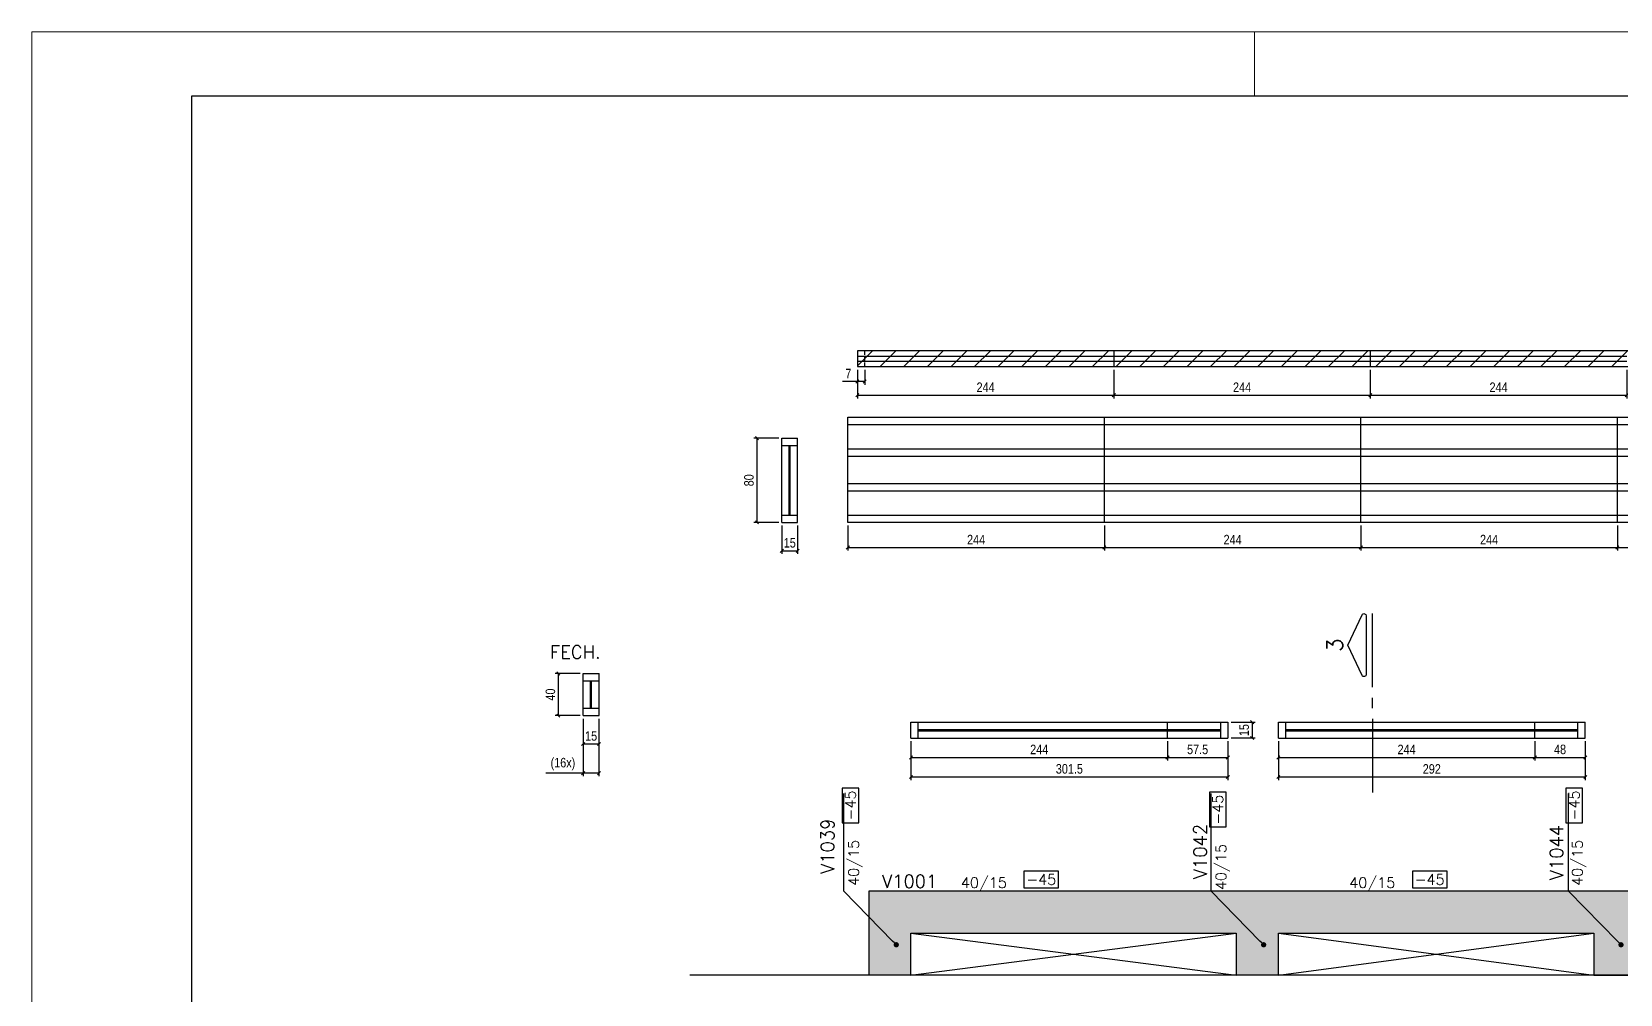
# Model space of a CAD drawing. Extents: x 1860 to 8661, y -614 to 3008.
# Drawn here: x 1860 to 3371, y 2092 to 3008 of the extents above; entities that cross this region are included whole.
import ezdxf
from ezdxf import colors
from ezdxf.entities.mleader import LeaderData, LeaderLine
from ezdxf.enums import TextEntityAlignment as Align
from ezdxf.math import Vec2, Vec3

# ---------------------------------------------------------------- set-up
doc = ezdxf.new("R2010")
doc.units = 0
doc.linetypes.add('HIDDEN', pattern=[0.375, 0.25, -0.125])
for name, color, linetype in [('COTA', 241, 'Continuous'), ('F-AUX-RED', 1, 'Continuous'), ('F-CORTE-INDICAÇÃO', 4, 'Continuous'), ('F-VIGAS', 3, 'Continuous'), ('F-VIGAS-DIM', 2, 'Continuous'), ('F-VIGAS-NOME', 4, 'Continuous'), ('F-VÃO', 1, 'Continuous'), ('Painéis', 200, 'Continuous'), ('SARR_2.2x7', 40, 'Continuous')]:
    doc.layers.add(name, color=color, linetype=linetype)
doc.layers.add('F-DESNIVEL-5', color=7, linetype='Continuous', true_color=0xadd6ff)
doc.layers.add('FOLHA', color=255, linetype='Continuous', lineweight=5)
doc.layers.add('Hachura', color=251, linetype='Continuous', lineweight=9)
doc.styles.add('COTA TECNICA-50', font='techl___.ttf', dxfattribs={"height": 9})
doc.styles.add('MCP', font='romans.shx')
doc.styles.add('ROMANS', font='romans.shx')
doc.styles.get("Standard").update_dxf_attribs({"font": 'arial.ttf'})
doc.dimstyles.new('COTA PAINEL-50', dxfattribs={"dimtxt": 9, "dimasz": 3, "dimexe": 3, "dimexo": 3, "dimgap": 3, "dimtad": 1, "dimdec": 1, "dimzin": 12, "dimdsep": 46, "dimtxsty": 'COTA TECNICA-50', "dimblk1": 'OBLIQUE', "dimblk2": 'OBLIQUE', "dimsah": 1, "dimcen": 0.9, "dimclrd": 4, "dimclre": 4, "dimclrt": 240, "dimadec": 1, "dimazin": 3, "dimtfac": 1, "dimtdec": 1, "dimtmove": 0, "dimatfit": 3, "dimfxl": 1, "dimtolj": 1, "dimtzin": 12, "dimarcsym": 0})

# ---------------------------------------------------------------- blocks, each defined once
blk = doc.blocks.new('*U29')
at = {"layer": 'F-VIGAS-DIM', "color": 1}
blk.add_lwpolyline([(0, 0), (33, 0), (33, 16), (0, 16)], close=True, dxfattribs=at)
at = {"layer": 'F-VIGAS-DIM', "style": 'MCP'}
blk.add_attdef('DIM', text='', height=10, dxfattribs=at).set_placement((16.5, 8), align=Align.MIDDLE_CENTER)
blk = doc.blocks.new('*U30')
at = {"layer": 'F-VIGAS-DIM', "color": 1}
blk.add_lwpolyline([(0, 0), (33, 0), (33, 16), (0, 16)], close=True, dxfattribs=at)
at = {"layer": 'F-VIGAS-DIM', "style": 'MCP'}
blk.add_attdef('DIM', text='', height=10, dxfattribs=at).set_placement((16.5, 8), align=Align.MIDDLE_CENTER)
blk = doc.blocks.new('*U31')
at = {"layer": 'F-VIGAS-DIM', "color": 1}
blk.add_lwpolyline([(0, 0), (33, 0), (33, 16), (0, 16)], close=True, dxfattribs=at)
at = {"layer": 'F-VIGAS-DIM', "style": 'MCP'}
blk.add_attdef('DIM', text='', height=10, dxfattribs=at).set_placement((16.5, 8), align=Align.MIDDLE_CENTER)
blk = doc.blocks.new('*U48')
at = {"layer": 'F-VIGAS-DIM', "color": 1}
blk.add_lwpolyline([(0, 0), (33, 0), (33, 16), (0, 16)], close=True, dxfattribs=at)
at = {"layer": 'F-VIGAS-DIM', "style": 'MCP'}
blk.add_attdef('DIM', text='', height=10, dxfattribs=at).set_placement((16.5, 8), align=Align.MIDDLE_CENTER)
blk = doc.blocks.new('*U49')
at = {"layer": 'F-VIGAS-DIM', "color": 1}
blk.add_lwpolyline([(0, 0), (33, 0), (33, 16), (0, 16)], close=True, dxfattribs=at)
at = {"layer": 'F-VIGAS-DIM', "style": 'MCP'}
blk.add_attdef('DIM', text='', height=10, dxfattribs=at).set_placement((16.5, 8), align=Align.MIDDLE_CENTER)
blk = doc.blocks.new('*U15')
at = {"layer": 'F-CORTE-INDICAÇÃO'}
for p, q in [((70, 0), (0, 0)), ((80, 0), (90, 0)), ((100, 0), (170, 0))]:
    blk.add_line(p, q, dxfattribs=at)
blk.add_lwpolyline([(112, 6, -0.802585), (111.2, 9.8), (140, 23.3), (168.8, 9.8, -0.802585), (168, 6)], format="xyb", close=True, dxfattribs=at)
at = {"layer": 'F-CORTE-INDICAÇÃO', "style": 'ROMANS'}
blk.add_attdef('CORTE', text='', height=15, dxfattribs=at).set_placement((140, 35.8), align=Align.MIDDLE_CENTER)
at = {"layer": 'F-CORTE-INDICAÇÃO', "color": 2, "style": 'ROMANS'}
blk.add_attdef('FOLHA', text='', height=12, dxfattribs=at).set_placement((140, -10), align=Align.MIDDLE_CENTER)
blk = doc.blocks.new('_Dot')
at = {"color": 0, "linetype": 'ByBlock', "lineweight": -2}
blk.add_line((-0.5, 0), (-1, 0), dxfattribs=at)
at = {"color": 0, "linetype": 'ByBlock', "const_width": 0.5}
blk.add_lwpolyline([(-0.25, 0, 1), (0.25, 0, 1)], format="xyb", close=True, dxfattribs=at)
blk = doc.blocks.new('_Oblique')
at = {"color": 0, "linetype": 'ByBlock', "lineweight": -2}
blk.add_line((-0.5, -0.5), (0.5, 0.5), dxfattribs=at)
blk = doc.blocks.new('*D381')
at = {"layer": 'COTA', "color": 4, "lineweight": -2, "transparency": 16777216}
for p, q in [((2636.1, 2538.1), (2636.1, 2514.2)), ((2880.1, 2538.1), (2880.1, 2514.2)), ((2636.1, 2517.2), (2880.1, 2517.2))]:
    blk.add_line(p, q, dxfattribs=at)
at = {"layer": 'Defpoints', "color": 0, "transparency": 16777216}
for p in [(2636.1, 2541.1), (2880.1, 2541.1), (2880.1, 2517.2)]:
    blk.add_point(p, dxfattribs=at)
at = {"layer": 'COTA', "color": 4, "lineweight": -2, "transparency": 16777216, "xscale": 3, "yscale": 3, "zscale": 3, "rotation": 180}
blk.add_blockref('_Oblique', (2636.1, 2517.2), dxfattribs=at)
at = {"layer": 'COTA', "color": 4, "lineweight": -2, "transparency": 16777216, "xscale": 3, "yscale": 3, "zscale": 3}
blk.add_blockref('_Oblique', (2880.1, 2517.2), dxfattribs=at)
at = {"layer": 'COTA', "color": 240, "transparency": 16777216, "insert": (2758.1, 2524.7), "char_height": 9, "attachment_point": 5, "style": 'COTA TECNICA-50'}
blk.add_mtext('\\A1;244', dxfattribs=at)
blk = doc.blocks.new('*D382')
at = {"layer": 'COTA', "color": 4, "lineweight": -2, "transparency": 16777216}
for p, q in [((2880.1, 2538.1), (2880.1, 2514.2)), ((3124.1, 2538.1), (3124.1, 2514.2)), ((2880.1, 2517.2), (3124.1, 2517.2))]:
    blk.add_line(p, q, dxfattribs=at)
at = {"layer": 'Defpoints', "color": 0, "transparency": 16777216}
for p in [(2880.1, 2541.1), (3124.1, 2541.1), (3124.1, 2517.2)]:
    blk.add_point(p, dxfattribs=at)
at = {"layer": 'COTA', "color": 4, "lineweight": -2, "transparency": 16777216, "xscale": 3, "yscale": 3, "zscale": 3, "rotation": 180}
blk.add_blockref('_Oblique', (2880.1, 2517.2), dxfattribs=at)
at = {"layer": 'COTA', "color": 4, "lineweight": -2, "transparency": 16777216, "xscale": 3, "yscale": 3, "zscale": 3}
blk.add_blockref('_Oblique', (3124.1, 2517.2), dxfattribs=at)
at = {"layer": 'COTA', "color": 240, "transparency": 16777216, "insert": (3002.1, 2524.7), "char_height": 9, "attachment_point": 5, "style": 'COTA TECNICA-50'}
blk.add_mtext('\\A1;244', dxfattribs=at)
blk = doc.blocks.new('*D383')
at = {"layer": 'COTA', "color": 4, "lineweight": -2, "transparency": 16777216}
for p, q in [((3124.1, 2538.1), (3124.1, 2514.2)), ((3368.1, 2538.1), (3368.1, 2514.2)), ((3124.1, 2517.2), (3368.1, 2517.2))]:
    blk.add_line(p, q, dxfattribs=at)
at = {"layer": 'Defpoints', "color": 0, "transparency": 16777216}
for p in [(3124.1, 2541.1), (3368.1, 2541.1), (3368.1, 2517.2)]:
    blk.add_point(p, dxfattribs=at)
at = {"layer": 'COTA', "color": 4, "lineweight": -2, "transparency": 16777216, "xscale": 3, "yscale": 3, "zscale": 3, "rotation": 180}
blk.add_blockref('_Oblique', (3124.1, 2517.2), dxfattribs=at)
at = {"layer": 'COTA', "color": 4, "lineweight": -2, "transparency": 16777216, "xscale": 3, "yscale": 3, "zscale": 3}
blk.add_blockref('_Oblique', (3368.1, 2517.2), dxfattribs=at)
at = {"layer": 'COTA', "color": 240, "transparency": 16777216, "insert": (3246.1, 2524.7), "char_height": 9, "attachment_point": 5, "style": 'COTA TECNICA-50'}
blk.add_mtext('\\A1;244', dxfattribs=at)
blk = doc.blocks.new('*D384')
at = {"layer": 'COTA', "color": 4, "lineweight": -2, "transparency": 16777216}
for p, q in [((3368.1, 2538.1), (3368.1, 2514.2)), ((3612.1, 2538.1), (3612.1, 2514.2)), ((3368.1, 2517.2), (3612.1, 2517.2))]:
    blk.add_line(p, q, dxfattribs=at)
at = {"layer": 'Defpoints', "color": 0, "transparency": 16777216}
for p in [(3368.1, 2541.1), (3612.1, 2541.1), (3612.1, 2517.2)]:
    blk.add_point(p, dxfattribs=at)
at = {"layer": 'COTA', "color": 4, "lineweight": -2, "transparency": 16777216, "xscale": 3, "yscale": 3, "zscale": 3, "rotation": 180}
blk.add_blockref('_Oblique', (3368.1, 2517.2), dxfattribs=at)
at = {"layer": 'COTA', "color": 4, "lineweight": -2, "transparency": 16777216, "xscale": 3, "yscale": 3, "zscale": 3}
blk.add_blockref('_Oblique', (3612.1, 2517.2), dxfattribs=at)
at = {"layer": 'COTA', "color": 240, "transparency": 16777216, "insert": (3490.1, 2524.7), "char_height": 9, "attachment_point": 5, "style": 'COTA TECNICA-50'}
blk.add_mtext('\\A1;244', dxfattribs=at)
blk = doc.blocks.new('*D431')
at = {"layer": 'COTA', "color": 4, "lineweight": -2, "transparency": 16777216}
for p, q in [((2645.1, 2686.3), (2645.1, 2659)), ((2889.1, 2686.3), (2889.1, 2659)), ((2645.1, 2662), (2889.1, 2662))]:
    blk.add_line(p, q, dxfattribs=at)
at = {"layer": 'Defpoints', "color": 0, "transparency": 16777216}
for p in [(2645.1, 2689.3), (2889.1, 2689.3), (2889.1, 2662)]:
    blk.add_point(p, dxfattribs=at)
at = {"layer": 'COTA', "color": 4, "lineweight": -2, "transparency": 16777216, "xscale": 3, "yscale": 3, "zscale": 3, "rotation": 180}
blk.add_blockref('_Oblique', (2645.1, 2662), dxfattribs=at)
at = {"layer": 'COTA', "color": 4, "lineweight": -2, "transparency": 16777216, "xscale": 3, "yscale": 3, "zscale": 3}
blk.add_blockref('_Oblique', (2889.1, 2662), dxfattribs=at)
at = {"layer": 'COTA', "color": 240, "transparency": 16777216, "insert": (2767.1, 2669.6), "char_height": 9, "attachment_point": 5, "style": 'COTA TECNICA-50'}
blk.add_mtext('\\A1;244', dxfattribs=at)
blk = doc.blocks.new('*D432')
at = {"layer": 'COTA', "color": 4, "lineweight": -2, "transparency": 16777216}
for p, q in [((2889.1, 2686.3), (2889.1, 2659)), ((3133.1, 2686.3), (3133.1, 2659)), ((2889.1, 2662), (3133.1, 2662))]:
    blk.add_line(p, q, dxfattribs=at)
at = {"layer": 'Defpoints', "color": 0, "transparency": 16777216}
for p in [(2889.1, 2689.3), (3133.1, 2689.3), (3133.1, 2662)]:
    blk.add_point(p, dxfattribs=at)
at = {"layer": 'COTA', "color": 4, "lineweight": -2, "transparency": 16777216, "xscale": 3, "yscale": 3, "zscale": 3, "rotation": 180}
blk.add_blockref('_Oblique', (2889.1, 2662), dxfattribs=at)
at = {"layer": 'COTA', "color": 4, "lineweight": -2, "transparency": 16777216, "xscale": 3, "yscale": 3, "zscale": 3}
blk.add_blockref('_Oblique', (3133.1, 2662), dxfattribs=at)
at = {"layer": 'COTA', "color": 240, "transparency": 16777216, "insert": (3011.1, 2669.6), "char_height": 9, "attachment_point": 5, "style": 'COTA TECNICA-50'}
blk.add_mtext('\\A1;244', dxfattribs=at)
blk = doc.blocks.new('*D433')
at = {"layer": 'COTA', "color": 4, "lineweight": -2, "transparency": 16777216}
for p, q in [((3133.1, 2686.3), (3133.1, 2659)), ((3377.1, 2686.3), (3377.1, 2659)), ((3133.1, 2662), (3377.1, 2662))]:
    blk.add_line(p, q, dxfattribs=at)
at = {"layer": 'Defpoints', "color": 0, "transparency": 16777216}
for p in [(3133.1, 2689.3), (3377.1, 2689.3), (3377.1, 2662)]:
    blk.add_point(p, dxfattribs=at)
at = {"layer": 'COTA', "color": 4, "lineweight": -2, "transparency": 16777216, "xscale": 3, "yscale": 3, "zscale": 3, "rotation": 180}
blk.add_blockref('_Oblique', (3133.1, 2662), dxfattribs=at)
at = {"layer": 'COTA', "color": 4, "lineweight": -2, "transparency": 16777216, "xscale": 3, "yscale": 3, "zscale": 3}
blk.add_blockref('_Oblique', (3377.1, 2662), dxfattribs=at)
at = {"layer": 'COTA', "color": 240, "transparency": 16777216, "insert": (3255.1, 2669.6), "char_height": 9, "attachment_point": 5, "style": 'COTA TECNICA-50'}
blk.add_mtext('\\A1;244', dxfattribs=at)
blk = doc.blocks.new('*D434')
at = {"layer": 'COTA', "color": 4, "lineweight": -2, "transparency": 16777216}
for p, q in [((2645.1, 2675), (2630.9, 2675)), ((2645.1, 2686.3), (2645.1, 2672)), ((2652.1, 2675), (2645.1, 2675)), ((2652.1, 2686.3), (2652.1, 2672))]:
    blk.add_line(p, q, dxfattribs=at)
at = {"layer": 'Defpoints', "color": 0, "transparency": 16777216}
for p in [(2645.1, 2689.3), (2645.1, 2675), (2652.1, 2689.3)]:
    blk.add_point(p, dxfattribs=at)
at = {"layer": 'COTA', "color": 4, "lineweight": -2, "transparency": 16777216, "xscale": 3, "yscale": 3, "zscale": 3, "rotation": 180}
blk.add_blockref('_Oblique', (2645.1, 2675), dxfattribs=at)
at = {"layer": 'COTA', "color": 4, "lineweight": -2, "transparency": 16777216, "xscale": 3, "yscale": 3, "zscale": 3}
blk.add_blockref('_Oblique', (2652.1, 2675), dxfattribs=at)
at = {"layer": 'COTA', "color": 240, "transparency": 16777216, "insert": (2636.5, 2682.6), "char_height": 9, "attachment_point": 5, "style": 'COTA TECNICA-50'}
blk.add_mtext('\\A1;7', dxfattribs=at)
blk = doc.blocks.new('*D447')
at = {"layer": 'COTA', "color": 4, "lineweight": -2, "transparency": 16777216}
for p, q in [((2573.3, 2538.1), (2573.3, 2511)), ((2588.3, 2538.1), (2588.3, 2511)), ((2573.3, 2514), (2588.3, 2514))]:
    blk.add_line(p, q, dxfattribs=at)
at = {"layer": 'Defpoints', "color": 0, "transparency": 16777216}
for p in [(2573.3, 2541.1), (2588.3, 2541.1), (2588.3, 2514)]:
    blk.add_point(p, dxfattribs=at)
at = {"layer": 'COTA', "color": 4, "lineweight": -2, "transparency": 16777216, "xscale": 3, "yscale": 3, "zscale": 3, "rotation": 180}
blk.add_blockref('_Oblique', (2573.3, 2514), dxfattribs=at)
at = {"layer": 'COTA', "color": 4, "lineweight": -2, "transparency": 16777216, "xscale": 3, "yscale": 3, "zscale": 3}
blk.add_blockref('_Oblique', (2588.3, 2514), dxfattribs=at)
at = {"layer": 'COTA', "color": 240, "transparency": 16777216, "insert": (2580.8, 2521.6), "char_height": 9, "attachment_point": 5, "style": 'COTA TECNICA-50'}
blk.add_mtext('\\A1;15', dxfattribs=at)
blk = doc.blocks.new('*D448')
at = {"layer": 'COTA', "color": 4, "lineweight": -2, "transparency": 16777216}
for p, q in [((2570.3, 2621.1), (2546.7, 2621.1)), ((2549.7, 2541.1), (2549.7, 2621.1)), ((2570.3, 2541.1), (2546.7, 2541.1))]:
    blk.add_line(p, q, dxfattribs=at)
at = {"layer": 'Defpoints', "color": 0, "transparency": 16777216}
for p in [(2549.7, 2621.1), (2573.3, 2621.1), (2573.3, 2541.1)]:
    blk.add_point(p, dxfattribs=at)
at = {"layer": 'COTA', "color": 4, "lineweight": -2, "transparency": 16777216, "xscale": 3, "yscale": 3, "zscale": 3}
for p, rotation in [((2549.7, 2621.1), 90), ((2549.7, 2541.1), 270)]:
    blk.add_blockref('_Oblique', p, dxfattribs=dict(at, rotation=rotation))
at = {"layer": 'COTA', "color": 240, "transparency": 16777216, "insert": (2542, 2581.1), "char_height": 9, "attachment_point": 5, "rotation": 90, "style": 'COTA TECNICA-50'}
blk.add_mtext('\\A1;80', dxfattribs=at)
blk = doc.blocks.new('*D451')
at = {"layer": 'COTA', "color": 4, "lineweight": -2, "transparency": 16777216}
for p, q in [((2384.3, 2354.3), (2384.3, 2327.3)), ((2399.3, 2354.3), (2399.3, 2327.3)), ((2384.3, 2330.3), (2399.3, 2330.3))]:
    blk.add_line(p, q, dxfattribs=at)
at = {"layer": 'Defpoints', "color": 0, "transparency": 16777216}
for p in [(2384.3, 2357.3), (2399.3, 2357.3), (2399.3, 2330.3)]:
    blk.add_point(p, dxfattribs=at)
at = {"layer": 'COTA', "color": 4, "lineweight": -2, "transparency": 16777216, "xscale": 3, "yscale": 3, "zscale": 3, "rotation": 180}
blk.add_blockref('_Oblique', (2384.3, 2330.3), dxfattribs=at)
at = {"layer": 'COTA', "color": 4, "lineweight": -2, "transparency": 16777216, "xscale": 3, "yscale": 3, "zscale": 3}
blk.add_blockref('_Oblique', (2399.3, 2330.3), dxfattribs=at)
at = {"layer": 'COTA', "color": 240, "transparency": 16777216, "insert": (2391.8, 2337.9), "char_height": 9, "attachment_point": 5, "style": 'COTA TECNICA-50'}
blk.add_mtext('\\A1;15', dxfattribs=at)
blk = doc.blocks.new('*D452')
at = {"layer": 'COTA', "color": 4, "lineweight": -2, "transparency": 16777216}
for p, q in [((2381.3, 2397.3), (2357.7, 2397.3)), ((2360.7, 2357.3), (2360.7, 2397.3)), ((2381.3, 2357.3), (2357.7, 2357.3))]:
    blk.add_line(p, q, dxfattribs=at)
at = {"layer": 'Defpoints', "color": 0, "transparency": 16777216}
for p in [(2360.7, 2397.3), (2384.3, 2397.3), (2384.3, 2357.3)]:
    blk.add_point(p, dxfattribs=at)
at = {"layer": 'COTA', "color": 4, "lineweight": -2, "transparency": 16777216, "xscale": 3, "yscale": 3, "zscale": 3}
for p, rotation in [((2360.7, 2397.3), 90), ((2360.7, 2357.3), 270)]:
    blk.add_blockref('_Oblique', p, dxfattribs=dict(at, rotation=rotation))
at = {"layer": 'COTA', "color": 240, "transparency": 16777216, "insert": (2353.1, 2377.3), "char_height": 9, "attachment_point": 5, "rotation": 90, "style": 'COTA TECNICA-50'}
blk.add_mtext('\\A1;40', dxfattribs=at)
blk = doc.blocks.new('*D453')
at = {"layer": 'COTA', "color": 4, "lineweight": -2, "transparency": 16777216}
for p, q in [((2384.3, 2354.3), (2384.3, 2299.6)), ((2399.3, 2354.3), (2399.3, 2299.6)), ((2384.3, 2302.6), (2348.7, 2302.6)), ((2399.3, 2302.6), (2384.3, 2302.6))]:
    blk.add_line(p, q, dxfattribs=at)
at = {"layer": 'Defpoints', "color": 0, "transparency": 16777216}
for p in [(2384.3, 2357.3), (2399.3, 2357.3), (2384.3, 2302.6)]:
    blk.add_point(p, dxfattribs=at)
at = {"layer": 'COTA', "color": 4, "lineweight": -2, "transparency": 16777216, "xscale": 3, "yscale": 3, "zscale": 3, "rotation": 180}
blk.add_blockref('_Oblique', (2384.3, 2302.6), dxfattribs=at)
at = {"layer": 'COTA', "color": 4, "lineweight": -2, "transparency": 16777216, "xscale": 3, "yscale": 3, "zscale": 3}
blk.add_blockref('_Oblique', (2399.3, 2302.6), dxfattribs=at)
at = {"layer": 'COTA', "color": 240, "transparency": 16777216, "insert": (2365, 2311.2), "char_height": 9, "attachment_point": 5, "style": 'COTA TECNICA-50'}
blk.add_mtext('\\A1;(16x)', dxfattribs=at)
blk = doc.blocks.new('*D514')
at = {"layer": 'COTA', "color": 4, "lineweight": -2, "transparency": 16777216}
for p, q in [((2696.1, 2333), (2696.1, 2314.5)), ((2940.1, 2333), (2940.1, 2314.5)), ((2696.1, 2317.5), (2940.1, 2317.5))]:
    blk.add_line(p, q, dxfattribs=at)
at = {"layer": 'Defpoints', "color": 0, "transparency": 16777216}
for p in [(2696.1, 2336), (2940.1, 2336), (2940.1, 2317.5)]:
    blk.add_point(p, dxfattribs=at)
at = {"layer": 'COTA', "color": 4, "lineweight": -2, "transparency": 16777216, "xscale": 3, "yscale": 3, "zscale": 3, "rotation": 180}
blk.add_blockref('_Oblique', (2696.1, 2317.5), dxfattribs=at)
at = {"layer": 'COTA', "color": 4, "lineweight": -2, "transparency": 16777216, "xscale": 3, "yscale": 3, "zscale": 3}
blk.add_blockref('_Oblique', (2940.1, 2317.5), dxfattribs=at)
at = {"layer": 'COTA', "color": 240, "transparency": 16777216, "insert": (2818.1, 2325.1), "char_height": 9, "attachment_point": 5, "style": 'COTA TECNICA-50'}
blk.add_mtext('\\A1;244', dxfattribs=at)
blk = doc.blocks.new('*D515')
at = {"layer": 'COTA', "color": 4, "lineweight": -2, "transparency": 16777216}
for p, q in [((2940.1, 2333), (2940.1, 2314.5)), ((2997.6, 2333), (2997.6, 2314.5)), ((2940.1, 2317.5), (2997.6, 2317.5))]:
    blk.add_line(p, q, dxfattribs=at)
at = {"layer": 'Defpoints', "color": 0, "transparency": 16777216}
for p in [(2940.1, 2336), (2997.6, 2336), (2997.6, 2317.5)]:
    blk.add_point(p, dxfattribs=at)
at = {"layer": 'COTA', "color": 4, "lineweight": -2, "transparency": 16777216, "xscale": 3, "yscale": 3, "zscale": 3, "rotation": 180}
blk.add_blockref('_Oblique', (2940.1, 2317.5), dxfattribs=at)
at = {"layer": 'COTA', "color": 4, "lineweight": -2, "transparency": 16777216, "xscale": 3, "yscale": 3, "zscale": 3}
blk.add_blockref('_Oblique', (2997.6, 2317.5), dxfattribs=at)
at = {"layer": 'COTA', "color": 240, "transparency": 16777216, "insert": (2968.8, 2325.1), "char_height": 9, "attachment_point": 5, "style": 'COTA TECNICA-50'}
blk.add_mtext('\\A1;57.5', dxfattribs=at)
blk = doc.blocks.new('*D517')
at = {"layer": 'COTA', "color": 4, "lineweight": -2, "transparency": 16777216}
for p, q in [((3045.6, 2333), (3045.6, 2314.5)), ((3289.6, 2333), (3289.6, 2314.5)), ((3045.6, 2317.5), (3289.6, 2317.5))]:
    blk.add_line(p, q, dxfattribs=at)
at = {"layer": 'Defpoints', "color": 0, "transparency": 16777216}
for p in [(3045.6, 2336), (3289.6, 2336), (3289.6, 2317.5)]:
    blk.add_point(p, dxfattribs=at)
at = {"layer": 'COTA', "color": 4, "lineweight": -2, "transparency": 16777216, "xscale": 3, "yscale": 3, "zscale": 3, "rotation": 180}
blk.add_blockref('_Oblique', (3045.6, 2317.5), dxfattribs=at)
at = {"layer": 'COTA', "color": 4, "lineweight": -2, "transparency": 16777216, "xscale": 3, "yscale": 3, "zscale": 3}
blk.add_blockref('_Oblique', (3289.6, 2317.5), dxfattribs=at)
at = {"layer": 'COTA', "color": 240, "transparency": 16777216, "insert": (3167.6, 2325.1), "char_height": 9, "attachment_point": 5, "style": 'COTA TECNICA-50'}
blk.add_mtext('\\A1;244', dxfattribs=at)
blk = doc.blocks.new('*D518')
at = {"layer": 'COTA', "color": 4, "lineweight": -2, "transparency": 16777216}
for p, q in [((3289.6, 2333), (3289.6, 2314.5)), ((3337.6, 2333), (3337.6, 2314.5)), ((3289.6, 2317.5), (3337.6, 2317.5))]:
    blk.add_line(p, q, dxfattribs=at)
at = {"layer": 'Defpoints', "color": 0, "transparency": 16777216}
for p in [(3289.6, 2336), (3337.6, 2336), (3337.6, 2317.5)]:
    blk.add_point(p, dxfattribs=at)
at = {"layer": 'COTA', "color": 4, "lineweight": -2, "transparency": 16777216, "xscale": 3, "yscale": 3, "zscale": 3, "rotation": 180}
blk.add_blockref('_Oblique', (3289.6, 2317.5), dxfattribs=at)
at = {"layer": 'COTA', "color": 4, "lineweight": -2, "transparency": 16777216, "xscale": 3, "yscale": 3, "zscale": 3}
blk.add_blockref('_Oblique', (3337.6, 2317.5), dxfattribs=at)
at = {"layer": 'COTA', "color": 240, "transparency": 16777216, "insert": (3313.6, 2325.1), "char_height": 9, "attachment_point": 5, "style": 'COTA TECNICA-50'}
blk.add_mtext('\\A1;48', dxfattribs=at)
blk = doc.blocks.new('*D530')
at = {"layer": 'COTA', "color": 4, "lineweight": -2, "transparency": 16777216}
for p, q in [((3045.6, 2333), (3045.6, 2295.9)), ((3337.6, 2333), (3337.6, 2295.9)), ((3337.6, 2298.9), (3045.6, 2298.9))]:
    blk.add_line(p, q, dxfattribs=at)
at = {"layer": 'Defpoints', "color": 0, "transparency": 16777216}
for p in [(3045.6, 2336), (3337.6, 2336), (3045.6, 2298.9)]:
    blk.add_point(p, dxfattribs=at)
at = {"layer": 'COTA', "color": 4, "lineweight": -2, "transparency": 16777216, "xscale": 3, "yscale": 3, "zscale": 3, "rotation": 180}
blk.add_blockref('_Oblique', (3045.6, 2298.9), dxfattribs=at)
at = {"layer": 'COTA', "color": 4, "lineweight": -2, "transparency": 16777216, "xscale": 3, "yscale": 3, "zscale": 3}
blk.add_blockref('_Oblique', (3337.6, 2298.9), dxfattribs=at)
at = {"layer": 'COTA', "color": 240, "transparency": 16777216, "insert": (3191.6, 2306.5), "char_height": 9, "attachment_point": 5, "style": 'COTA TECNICA-50'}
blk.add_mtext('\\A1;292', dxfattribs=at)
blk = doc.blocks.new('*D531')
at = {"layer": 'COTA', "color": 4, "lineweight": -2, "transparency": 16777216}
for p, q in [((2696.1, 2333), (2696.1, 2295.9)), ((2997.6, 2333), (2997.6, 2295.9)), ((2997.6, 2298.9), (2696.1, 2298.9))]:
    blk.add_line(p, q, dxfattribs=at)
at = {"layer": 'Defpoints', "color": 0, "transparency": 16777216}
for p in [(2696.1, 2336), (2997.6, 2336), (2696.1, 2298.9)]:
    blk.add_point(p, dxfattribs=at)
at = {"layer": 'COTA', "color": 4, "lineweight": -2, "transparency": 16777216, "xscale": 3, "yscale": 3, "zscale": 3, "rotation": 180}
blk.add_blockref('_Oblique', (2696.1, 2298.9), dxfattribs=at)
at = {"layer": 'COTA', "color": 4, "lineweight": -2, "transparency": 16777216, "xscale": 3, "yscale": 3, "zscale": 3}
blk.add_blockref('_Oblique', (2997.6, 2298.9), dxfattribs=at)
at = {"layer": 'COTA', "color": 240, "transparency": 16777216, "insert": (2846.8, 2306.6), "char_height": 9, "attachment_point": 5, "style": 'COTA TECNICA-50'}
blk.add_mtext('\\A1;301.5', dxfattribs=at)
blk = doc.blocks.new('*D551')
at = {"layer": 'COTA', "color": 4, "lineweight": -2, "transparency": 16777216}
for p, q in [((3000.6, 2351), (3023.7, 2351)), ((3020.7, 2351), (3020.7, 2336)), ((3000.6, 2336), (3023.7, 2336))]:
    blk.add_line(p, q, dxfattribs=at)
at = {"layer": 'Defpoints', "color": 0, "transparency": 16777216}
for p in [(2997.6, 2351), (2997.6, 2336), (3020.7, 2336)]:
    blk.add_point(p, dxfattribs=at)
at = {"layer": 'COTA', "color": 4, "lineweight": -2, "transparency": 16777216, "xscale": 3, "yscale": 3, "zscale": 3}
for p, rotation in [((3020.7, 2351), 90), ((3020.7, 2336), 270)]:
    blk.add_blockref('_Oblique', p, dxfattribs=dict(at, rotation=rotation))
at = {"layer": 'COTA', "color": 240, "transparency": 16777216, "insert": (3013.1, 2343.5), "char_height": 9, "attachment_point": 5, "rotation": 90, "style": 'COTA TECNICA-50'}
blk.add_mtext('\\A1;15', dxfattribs=at)

msp = doc.modelspace()

# ---------------------------------------------------------------- hatches: boundary and pattern name
at = {"layer": 'Hachura', "linetype": 'ByBlock'}
h = msp.add_hatch(dxfattribs=at)
h.set_pattern_fill('ANSI31', color=256, scale=5)
h.paths.add_polyline_path([(2889.1, 2704.3), (2645.1, 2704.3), (2645.1, 2689.3), (2889.1, 2689.3)])
h.paths.add_polyline_path([(3133.1, 2704.3), (2889.1, 2704.3), (2889.1, 2689.3), (3133.1, 2689.3)])
h.paths.add_polyline_path([(3377.1, 2704.3), (3133.1, 2704.3), (3133.1, 2689.3), (3377.1, 2689.3)])
h.paths.add_polyline_path([(3621.1, 2704.3), (3377.1, 2704.3), (3377.1, 2689.3), (3621.1, 2689.3)])
h.paths.add_polyline_path([(3865.1, 2704.3), (3621.1, 2704.3), (3621.1, 2689.3), (3865.1, 2689.3)])
h.paths.add_polyline_path([(4109.1, 2704.3), (3865.1, 2704.3), (3865.1, 2689.3), (4109.1, 2689.3)])
h.paths.add_polyline_path([(4353.1, 2704.3), (4109.1, 2704.3), (4109.1, 2689.3), (4353.1, 2689.3)])
h.paths.add_polyline_path([(4541.1, 2704.3), (4353.1, 2704.3), (4353.1, 2689.3), (4541.1, 2689.3)])

# ---------------------------------------------------------------- linework, layer by layer
at = {"color": 30}
for p, q in [((2012.11, 2946.69), (8600.49, 2946.69)), ((2012.11, -552.63), (2012.11, 2946.69))]:
    msp.add_line(p, q, dxfattribs=at)
at = {"layer": 'F-DESNIVEL-5', "linetype": 'Continuous'}
for points in [[(2696.1, 2150.36), (3025.6, 2190.36), (2656.1, 2190.36)], [(2696.1, 2150.36), (2656.1, 2190.36), (2696.1, 2150.36)], [(2696.1, 2110.36), (2696.1, 2150.36), (2656.1, 2190.36)], [(2696.1, 2110.36), (2656.1, 2190.36), (2656.1, 2110.36)], [(2656.1, 2190.36), (2656.1, 2110.36), (2656.1, 2190.36)], [(2696.1, 2150.36), (3025.6, 2150.36), (3025.6, 2190.36)], [(3025.6, 2150.36), (3365.6, 2150.36), (3365.6, 2190.36)], [(3025.6, 2150.36), (3365.6, 2190.36), (3025.6, 2190.36)], [(3025.6, 2150.36), (3025.6, 2190.36), (3025.6, 2150.36)], [(3365.6, 2150.36), (3705.6, 2150.36), (3705.6, 2190.36)], [(3365.6, 2150.36), (3705.6, 2190.36), (3365.6, 2190.36)], [(3365.6, 2150.36), (3365.6, 2190.36), (3365.6, 2150.36)], [(3045.6, 2110.36), (3045.6, 2150.36), (3005.6, 2150.36)], [(3045.6, 2110.36), (3005.6, 2150.36), (3005.6, 2110.36)], [(3385.6, 2110.36), (3385.6, 2150.36), (3345.6, 2150.36)], [(3385.6, 2110.36), (3345.6, 2150.36), (3345.6, 2110.36)], [(2696.1, 2110.36), (2656.1, 2110.36), (2696.1, 2110.36)], [(3045.6, 2110.36), (3005.6, 2110.36), (3045.6, 2110.36)], [(3385.6, 2110.36), (3345.6, 2110.36), (3385.6, 2110.36)]]:
    msp.add_solid(points, dxfattribs=at)
at = {"layer": 'F-VIGAS'}
for points in [[(3025.6, 2190.36), (2656.1, 2190.36)], [(2656.1, 2190.36), (2656.1, 2110.36)], [(3365.6, 2190.36), (3025.6, 2190.36)], [(3705.6, 2190.36), (3365.6, 2190.36)], [(2696.1, 2150.36), (3005.6, 2150.36)], [(2696.1, 2110.36), (2696.1, 2150.36)], [(3005.6, 2150.36), (3005.6, 2110.36)], [(3045.6, 2150.36), (3345.6, 2150.36)], [(3045.6, 2110.36), (3045.6, 2150.36)], [(3345.6, 2150.36), (3345.6, 2110.36)], [(2696.1, 2110.36), (2485.86, 2110.36)], [(2685.6, 2110.36), (2676.1, 2110.36)], [(4530.1, 2110.36), (2685.6, 2110.36)]]:
    msp.add_lwpolyline(points, dxfattribs=at)
at = {"layer": 'F-VÃO'}
for p, q in [((2696.1, 2110.36), (3005.6, 2150.36)), ((2696.1, 2150.36), (3005.6, 2110.36)), ((3045.6, 2110.36), (3345.6, 2150.36)), ((3045.6, 2150.36), (3345.6, 2110.36)), ((3345.6, 2110.36), (3385.6, 2110.36)), ((3345.6, 2110.36), (3385.6, 2110.36))]:
    msp.add_line(p, q, dxfattribs=at)
at = {"layer": 'FOLHA'}
for p, q in [((1859.7, 3007.66), (8661.45, 3007.66)), ((3022.99, 3007.66), (3022.99, 2946.69))]:
    msp.add_line(p, q, dxfattribs=at)
at = {"layer": 'FOLHA', "lineweight": 5}
msp.add_line((1859.7, -613.6), (1859.7, 3007.66), dxfattribs=at)
at = {"layer": 'Painéis'}
for p, q in [((2889.1, 2704.3), (2889.1, 2689.3)), ((3133.1, 2704.3), (3133.1, 2689.3)), ((2636.1, 2541.05), (2636.1, 2641.05)), ((2636.1, 2641.05), (4550.1, 2641.05)), ((2880.1, 2541.05), (2880.1, 2641.05)), ((3124.1, 2541.05), (3124.1, 2641.05)), ((3368.1, 2541.05), (3368.1, 2641.05)), ((2573.26, 2541.05), (2573.26, 2621.05)), ((2573.26, 2621.05), (2588.26, 2621.05)), ((2588.26, 2541.05), (2588.26, 2621.05)), ((2573.26, 2541.05), (2588.26, 2541.05)), ((4550.1, 2541.05), (2636.1, 2541.05)), ((2384.33, 2357.32), (2384.33, 2397.32)), ((2384.33, 2397.32), (2399.33, 2397.32)), ((2399.33, 2357.32), (2399.33, 2397.32)), ((2384.33, 2357.32), (2399.33, 2357.32)), ((2696.1, 2335.95), (2696.1, 2350.95)), ((2940.1, 2335.95), (2940.1, 2350.95)), ((2997.6, 2350.95), (2997.6, 2335.95)), ((3045.6, 2335.95), (3045.6, 2350.95)), ((3289.6, 2335.95), (3289.6, 2350.95)), ((3337.6, 2335.95), (3337.6, 2350.95))]:
    msp.add_line(p, q, dxfattribs=at)
msp.add_lwpolyline([(2645.1, 2689.3), (4541.1, 2689.3), (4541.1, 2704.3), (2645.1, 2704.3)], close=True, dxfattribs=at)
for points in [[(2696.1, 2350.95), (2997.6, 2350.95)], [(3045.6, 2350.95), (3337.6, 2350.95)], [(2696.1, 2335.95), (2997.6, 2335.95)], [(3045.6, 2335.95), (3337.6, 2335.95)]]:
    msp.add_lwpolyline(points, dxfattribs=at)
at = {"layer": 'SARR_2.2x7'}
for p, q in [((2645.1, 2699.3), (2889.1, 2699.3)), ((2645.1, 2694.3), (2889.1, 2694.3)), ((2889.1, 2699.3), (3133.1, 2699.3)), ((2889.1, 2694.3), (3133.1, 2694.3)), ((3133.1, 2699.3), (3377.1, 2699.3)), ((3133.1, 2694.3), (3377.1, 2694.3)), ((2636.1, 2634.05), (2880.1, 2634.05)), ((2880.1, 2634.05), (3124.1, 2634.05)), ((3124.1, 2634.05), (3368.1, 2634.05)), ((3368.1, 2634.05), (3612.1, 2634.05)), ((2636.1, 2610.93), (2880.1, 2610.93)), ((2636.1, 2603.93), (2880.1, 2603.93)), ((2880.1, 2610.93), (3124.1, 2610.93)), ((2880.1, 2603.93), (3124.1, 2603.93)), ((3124.1, 2610.93), (3368.1, 2610.93)), ((3124.1, 2603.93), (3368.1, 2603.93)), ((3368.1, 2610.93), (3612.1, 2610.93)), ((3368.1, 2603.93), (3612.1, 2603.93)), ((2636.1, 2578.17), (2880.1, 2578.17)), ((2636.1, 2571.17), (2880.1, 2571.17)), ((2880.1, 2578.17), (3124.1, 2578.17)), ((2880.1, 2571.17), (3124.1, 2571.17)), ((3124.1, 2578.17), (3368.1, 2578.17)), ((3124.1, 2571.17), (3368.1, 2571.17)), ((3368.1, 2578.17), (3612.1, 2578.17)), ((3368.1, 2571.17), (3612.1, 2571.17)), ((2636.1, 2548.05), (2880.1, 2548.05)), ((2880.1, 2548.05), (3124.1, 2548.05)), ((3124.1, 2548.05), (3368.1, 2548.05)), ((3368.1, 2548.05), (3612.1, 2548.05)), ((2703.1, 2335.95), (2703.1, 2350.95)), ((2990.6, 2350.95), (2990.6, 2335.95)), ((3052.6, 2335.95), (3052.6, 2350.95)), ((3330.6, 2335.95), (3330.6, 2350.95))]:
    msp.add_line(p, q, dxfattribs=at)
at = {"layer": 'SARR_2.2x7', "linetype": 'HIDDEN', "ltscale": 15}
msp.add_line((2652.1, 2689.3), (2652.1, 2704.3), dxfattribs=at)
at = {"layer": 'SARR_2.2x7', "linetype": 'Continuous'}
for p, q in [((2573.26, 2614.05), (2588.26, 2614.05)), ((2580.26, 2548.05), (2580.26, 2614.05)), ((2581.26, 2548.05), (2581.26, 2614.05)), ((2573.26, 2548.05), (2588.26, 2548.05)), ((2384.33, 2390.32), (2399.33, 2390.32)), ((2391.33, 2364.32), (2391.33, 2390.32)), ((2392.33, 2364.32), (2392.33, 2390.32)), ((2384.33, 2364.32), (2399.33, 2364.32))]:
    msp.add_line(p, q, dxfattribs=at)
at = {"layer": 'SARR_2.2x7'}
for points in [[(2703.1, 2343.95), (2990.6, 2343.95)], [(2703.1, 2342.95), (2990.6, 2342.95)], [(3052.6, 2343.95), (3330.6, 2343.95)], [(3052.6, 2342.95), (3330.6, 2342.95)]]:
    msp.add_lwpolyline(points, dxfattribs=at)

# ---------------------------------------------------------------- block references
at = {"layer": 'F-CORTE-INDICAÇÃO', "linetype": 'Continuous'}
ref = msp.add_blockref('*U15', (3135.13, 2284.3), dxfattribs=dict(at, rotation=90))
ref.add_attrib('CORTE', '3', dxfattribs={"height": 15, "rotation": 90, "style": 'ROMANS'}).set_placement((3099.37, 2424.3), align=Align.MIDDLE_CENTER)
at = {"layer": 'F-VIGAS-DIM', "linetype": 'Continuous', "rotation": 90}
for name, p in [('*U29', (2646.6, 2255.36)), ('*U31', (2996.1, 2251.36)), ('*U30', (3335.1, 2255.36))]:
    msp.add_blockref(name, p, dxfattribs=at).add_auto_attribs({'DIM': '-45'})
at = {"layer": 'F-VIGAS-DIM', "linetype": 'Continuous'}
for name, p in [('*U49', (2803.6, 2193.48)), ('*U48', (3173.1, 2193.48))]:
    msp.add_blockref(name, p, dxfattribs=at).add_auto_attribs({'DIM': '-45'})

# ---------------------------------------------------------------- texts
at = {"layer": 'F-VIGAS-DIM', "linetype": 'Continuous', "style": 'MCP'}
for p in [(2646.6, 2195.36), (3335.1, 2195.36), (2996.1, 2191.36)]:
    msp.add_text('40/15', height=10, rotation=90, dxfattribs=at).set_placement(p)
for p in [(2743.6, 2193.48), (3113.1, 2193.48)]:
    msp.add_text('40/15', height=10, dxfattribs=at).set_placement(p)
at = {"layer": 'F-VIGAS-NOME', "linetype": 'Continuous', "style": 'MCP'}
for s, p in [('FECH.', (2352.69, 2411.5)), ('V1001', (2668.6, 2193.48))]:
    msp.add_text(s, height=12.5, dxfattribs=at).set_placement(p)
for s, p in [('V1039', (2622.97, 2206.86)), ('V1042', (2977.47, 2201.86)), ('V1044', (3316.47, 2200.86))]:
    msp.add_text(s, height=12.5, rotation=90, dxfattribs=at).set_placement(p)

# ---------------------------------------------------------------- dimensions: what is measured, and where the dimension line sits
at = {"layer": 'COTA'}
for base, p1, p2, angle, picture, middle in [((2645.1, 2675), (2652.1, 2689.3), (2645.1, 2689.3), 180, '*D434', (2636.52, 2682.56)), ((2549.66, 2621.05), (2573.26, 2541.05), (2573.26, 2621.05), 90, '*D448', (2542.05, 2581.05)), ((2360.73, 2397.32), (2384.33, 2357.32), (2384.33, 2397.32), 90, '*D452', (2353.14, 2377.32)), ((3020.74, 2335.95), (2997.6, 2350.95), (2997.6, 2335.95), 90, '*D551', (3013.14, 2343.45))]:
    dim = msp.add_linear_dim(base=base, p1=p1, p2=p2, angle=angle, dimstyle='COTA PAINEL-50', dxfattribs=at)
    dim.commit()
    dim.dimension.update_dxf_attribs({"geometry": picture, "text_midpoint": middle})
for base, p1, p2, picture, middle in [((2889.1, 2662.01), (2645.1, 2689.3), (2889.1, 2689.3), '*D431', (2767.1, 2669.57)), ((2588.26, 2514.05), (2573.26, 2541.05), (2588.26, 2541.05), '*D447', (2580.76, 2521.65)), ((2880.1, 2517.18), (2636.1, 2541.05), (2880.1, 2541.05), '*D381', (2758.1, 2524.74)), ((2399.33, 2330.32), (2384.33, 2357.32), (2399.33, 2357.32), '*D451', (2391.83, 2337.92)), ((2940.1, 2317.51), (2696.1, 2335.95), (2940.1, 2335.95), '*D514', (2818.1, 2325.08)), ((2696.1, 2298.92), (2997.6, 2335.95), (2696.1, 2335.95), '*D531', (2846.85, 2306.62)), ((3045.6, 2298.92), (3337.6, 2335.95), (3045.6, 2335.95), '*D530', (3191.6, 2306.5))]:
    dim = msp.add_linear_dim(base=base, p1=p1, p2=p2, dimstyle='COTA PAINEL-50', dxfattribs=at)
    dim.commit()
    dim.dimension.update_dxf_attribs({"geometry": picture, "text_midpoint": middle})
for base, p1, p2, picture, middle in [((3133.1, 2662.01), (2889.1, 2689.3), (3133.1, 2689.3), '*D432', (3011.1, 2669.57)), ((3377.1, 2662.01), (3133.1, 2689.3), (3377.1, 2689.3), '*D433', (3255.1, 2669.57)), ((3124.1, 2517.18), (2880.1, 2541.05), (3124.1, 2541.05), '*D382', (3002.1, 2524.74)), ((3368.1, 2517.18), (3124.1, 2541.05), (3368.1, 2541.05), '*D383', (3246.1, 2524.74)), ((3612.1, 2517.18), (3368.1, 2541.05), (3612.1, 2541.05), '*D384', (3490.1, 2524.74)), ((2997.6, 2317.51), (2940.1, 2335.95), (2997.6, 2335.95), '*D515', (2968.85, 2325.11)), ((3289.6, 2317.51), (3045.6, 2335.95), (3289.6, 2335.95), '*D517', (3167.6, 2325.08)), ((3337.6, 2317.51), (3289.6, 2335.95), (3337.6, 2335.95), '*D518', (3313.6, 2325.1))]:
    dim = msp.add_linear_dim(base=base, p1=p1, p2=p2, dimstyle='COTA PAINEL-50', override={"dimtmove": 1}, dxfattribs=at)
    dim.commit()
    dim.dimension.update_dxf_attribs({"geometry": picture, "text_midpoint": middle})
dim = msp.add_linear_dim(base=(2384.33, 2302.57), p1=(2399.33, 2357.32), p2=(2384.33, 2357.32), text='(16x)', dimstyle='COTA PAINEL-50', dxfattribs=at)
dim.commit()
dim.dimension.update_dxf_attribs({"geometry": '*D453', "text_midpoint": (2365, 2311.17)})

# ---------------------------------------------------------------- leaders
at = {"layer": 'F-AUX-RED', "linetype": 'Continuous'}
ml = msp.add_multileader_mtext('Standard', dxfattribs=at)
ml.set_content('', color=256)
ml.set_leader_properties()
ml.set_arrow_properties(name='DOT')
ml.build(insert=Vec2(0, 0))
ml.multileader.update_dxf_attribs({"text_right_attachment_type": 6, "text_top_attachment_type": 0, "text_bottom_attachment_type": 0, "dogleg_length": 0.36, "arrow_head_size": 5})
ctx = ml.context
ctx.base_point, ctx.char_height, ctx.arrow_head_size, ctx.landing_gap_size, ctx.plane_origin, ctx.plane_x_axis, ctx.plane_y_axis = Vec3(2632.1, 2283.36), 0.18, 5, 0.09, Vec3(2682.1, 2139.36), Vec3(0, 1), Vec3(-1, 0)
ctx.right_attachment = 6
notes = []
notes.append((ctx, [(0, (1, 1, 0), (2632.1, 2190.36), (0, 1), 93, [(0, [(2682.1, 2139.36)], 256, [])])]))
ctx.mtext.insert, ctx.mtext.text_direction, ctx.mtext.rotation, ctx.mtext.flow_direction = Vec3(2632.01, 2283.45), Vec3(0, 1), 1.5707963, 5
ml = msp.add_multileader_mtext('Standard', dxfattribs=at)
ml.set_content('', color=256)
ml.set_leader_properties()
ml.set_arrow_properties(name='DOT')
ml.build(insert=Vec2(0, 0))
ml.multileader.update_dxf_attribs({"text_right_attachment_type": 6, "text_top_attachment_type": 0, "text_bottom_attachment_type": 0, "dogleg_length": 0.36, "arrow_head_size": 5})
ctx = ml.context
ctx.base_point, ctx.char_height, ctx.arrow_head_size, ctx.landing_gap_size, ctx.plane_origin, ctx.plane_x_axis, ctx.plane_y_axis = Vec3(2981.6, 2283.36), 0.18, 5, 0.09, Vec3(3031.6, 2139.36), Vec3(0, 1), Vec3(-1, 0)
ctx.right_attachment = 6
notes.append((ctx, [(0, (1, 1, 0), (2981.6, 2190.36), (0, 1), 93, [(0, [(3031.6, 2139.36)], 256, [])])]))
ctx.mtext.insert, ctx.mtext.text_direction, ctx.mtext.rotation, ctx.mtext.flow_direction = Vec3(2981.51, 2283.45), Vec3(0, 1), 1.5707963, 5
ml = msp.add_multileader_mtext('Standard', dxfattribs=at)
ml.set_content('', color=256)
ml.set_leader_properties()
ml.set_arrow_properties(name='DOT')
ml.build(insert=Vec2(0, 0))
ml.multileader.update_dxf_attribs({"text_right_attachment_type": 6, "text_top_attachment_type": 0, "text_bottom_attachment_type": 0, "dogleg_length": 0.36, "arrow_head_size": 5})
ctx = ml.context
ctx.base_point, ctx.char_height, ctx.arrow_head_size, ctx.landing_gap_size, ctx.plane_origin, ctx.plane_x_axis, ctx.plane_y_axis = Vec3(3321.6, 2283.36), 0.18, 5, 0.09, Vec3(3371.6, 2139.36), Vec3(0, 1), Vec3(-1, 0)
ctx.right_attachment = 6
notes.append((ctx, [(0, (1, 1, 0), (3321.6, 2190.36), (0, 1), 93, [(0, [(3371.6, 2139.36)], 256, [])])]))
ctx.mtext.insert, ctx.mtext.text_direction, ctx.mtext.rotation, ctx.mtext.flow_direction = Vec3(3321.51, 2283.45), Vec3(0, 1), 1.5707963, 5
for ctx, leaders in notes:
    for number, flags, end, landing, length, lines in leaders:
        leader = LeaderData()
        leader.index, (leader.has_last_leader_line, leader.has_dogleg_vector, leader.attachment_direction) = number, flags
        leader.last_leader_point, leader.dogleg_vector, leader.dogleg_length = Vec3(end), Vec3(landing), length
        for number, points, colour, breaks in lines:
            line = LeaderLine()
            line.index, line.vertices, line.color, line.breaks = number, Vec3.list(points), colors.encode_raw_color(colour), breaks
            leader.lines.append(line)
        ctx.leaders.append(leader)

doc.saveas('drawing.dxf')
